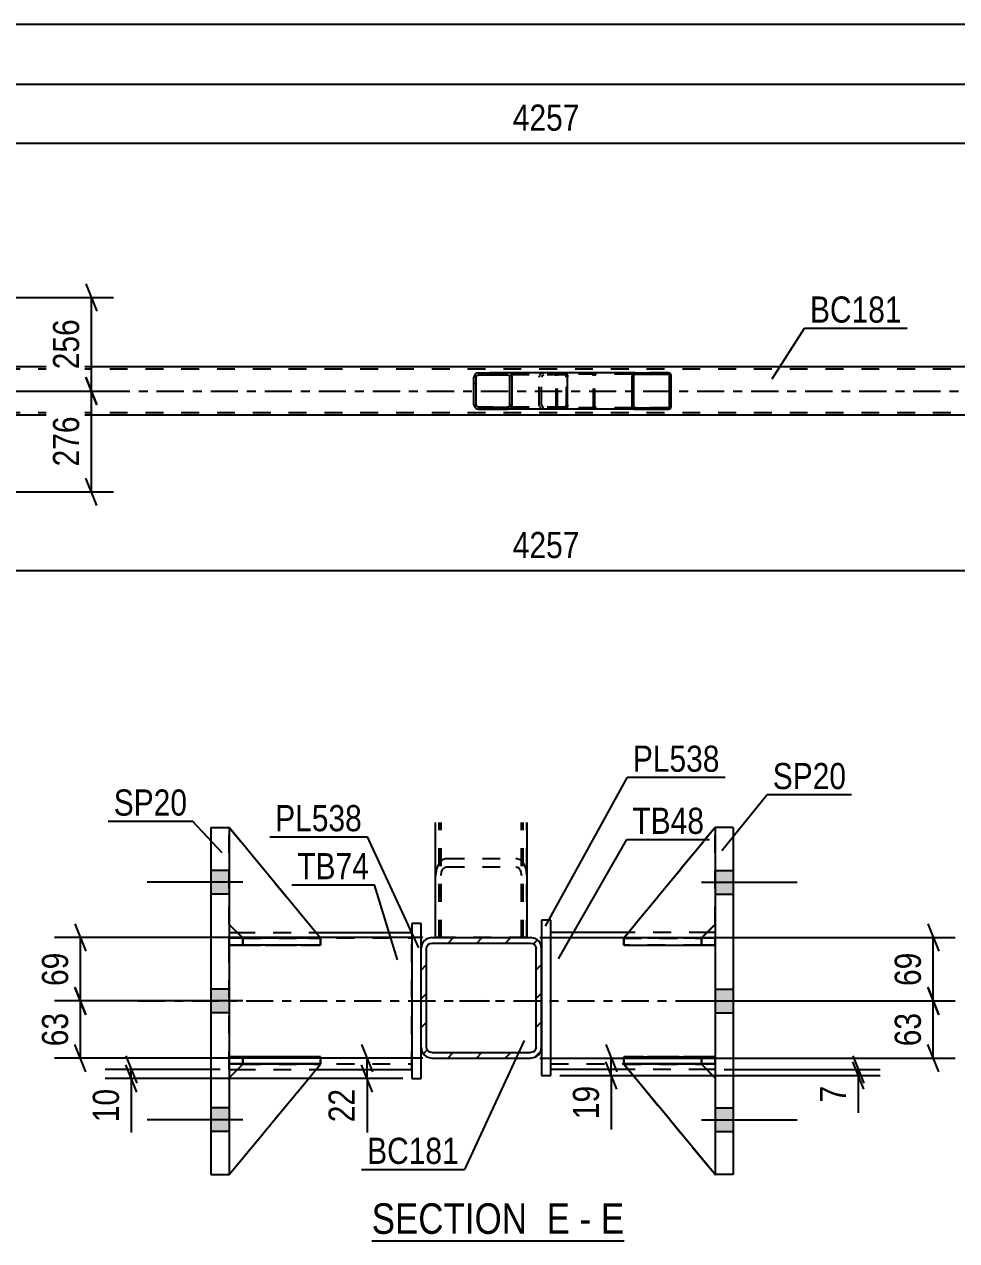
# Model space of a CAD drawing. Header units: millimetres. Extents: x 0 to 841, y 0 to 594.
# Drawn here: x 178.3 to 280.4, y 142.3 to 275.5 of the extents above; entities that cross this region are included whole.
import ezdxf

# ---------------------------------------------------------------- set-up
doc = ezdxf.new("R2010")
doc.units = ezdxf.units.MM
doc.linetypes.add('DXK_LINE_DOT2', pattern=[3.9198, 1.9599, -1.9599])
doc.linetypes.add('DXK_LINE_DOT3', pattern=[5.9187, 2.979, -0.9799, 0.9799, -0.9799])
doc.styles.add('Arial Narrow', font='ARIALN.TTF', dxfattribs={"height": 0.2})

# ---------------------------------------------------------------- blocks, each defined once
blk = doc.blocks.new('Unknown-814553284-15 - 1248')
at = {"color": 6, "linetype": 'Continuous'}
blk.add_line((216.38, 142.32), (244.03, 142.32), dxfattribs=at)
at = {"color": 0, "linetype": 'Continuous'}
for points in [[(234.49, 143.07), (234.49, 146.57), (216.38, 146.57), (216.38, 143.07)], [(238.09, 143.07), (238.09, 146.57), (235.54, 146.57), (235.54, 143.07)], [(240.42, 143.07), (240.42, 146.57), (239.14, 146.57), (239.14, 143.07)], [(244.03, 143.07), (244.03, 146.57), (241.47, 146.57), (241.47, 143.07)]]:
    blk.add_wipeout(points, dxfattribs=at)
at = {"color": 7, "linetype": 'Continuous', "style": 'Arial Narrow'}
for s, p in [('SECTION ', (216.38, 143.07)), ('E', (235.54, 143.07)), ('E', (241.47, 143.07)), ('-', (239.14, 143.07))]:
    blk.add_text(s, height=3.34, dxfattribs=at).set_placement(p)
blk = doc.blocks.new('Part-814553284-5867 - 5738')
at = {"color": 2, "linetype": 'Continuous'}
for p, q in [((718.82, 238.01), (56.7, 238.01)), ((319.82, 232.73), (155.56, 232.73))]:
    blk.add_line(p, q, dxfattribs=at)
at = {"color": 7, "linetype": 'DXK_LINE_DOT2'}
for p, q in [((718.82, 237.77), (56.7, 237.77)), ((718.82, 232.97), (56.7, 232.97))]:
    blk.add_line(p, q, dxfattribs=at)
at = {"color": 7, "linetype": 'DXK_LINE_DOT3'}
blk.add_line((56.7, 235.37), (718.82, 235.37), dxfattribs=at)
blk = doc.blocks.new('Part-814553284-5930 - 5738')
at = {"linetype": 'Continuous'}
h = blk.add_hatch(dxfattribs=at)
h.set_pattern_fill('', scale=0.7, style=0, pattern_type=0)
h.set_pattern_definition([(45, (231.7287, 237.0775), (-1.57154, 1.57154), [])])
h.paths.add_polyline_path([(231.77, 236.89), (231.73, 237.08), (231.62, 237.23), (231.46, 237.34), (231.26, 237.37), (228.08, 237.37), (227.89, 237.34), (227.72, 237.23), (227.62, 237.08), (227.58, 236.89), (227.58, 233.85), (227.62, 233.67), (227.72, 233.51), (227.89, 233.41), (228.08, 233.37), (231.26, 233.37), (231.46, 233.41), (231.62, 233.51), (231.73, 233.67), (231.77, 233.85)])
h.paths.add_polyline_path([(231.5, 233.76), (231.44, 233.68), (231.36, 233.63), (231.26, 233.61), (228.08, 233.61), (227.98, 233.63), (227.9, 233.68), (227.85, 233.76), (227.83, 233.85), (227.83, 236.89), (227.85, 236.99), (227.9, 237.06), (227.98, 237.12), (228.08, 237.13), (231.26, 237.13), (231.36, 237.12), (231.44, 237.06), (231.5, 236.99), (231.52, 236.89), (231.52, 233.85)])
at = {"color": 2, "linetype": 'Continuous'}
for p, q in [((228.08, 237.37), (227.89, 237.34)), ((227.9, 237.06), (227.98, 237.12)), ((227.98, 237.12), (228.08, 237.13)), ((228.08, 237.37), (231.26, 237.37)), ((228.08, 237.13), (231.26, 237.13)), ((237.56, 237.37), (231.26, 237.37)), ((231.46, 237.34), (231.26, 237.37)), ((231.26, 237.13), (231.36, 237.12)), ((231.36, 237.12), (231.44, 237.06)), ((237.56, 237.37), (237.67, 237.34)), ((237.67, 237.34), (237.76, 237.23)), ((237.76, 237.23), (237.81, 237.08)), ((227.62, 237.08), (227.58, 236.89)), ((227.58, 233.85), (227.58, 236.89)), ((227.83, 236.89), (227.85, 236.99)), ((227.83, 233.85), (227.83, 236.89)), ((227.85, 236.99), (227.9, 237.06)), ((231.44, 237.06), (231.5, 236.99)), ((231.5, 236.99), (231.52, 236.89)), ((231.52, 233.85), (231.52, 236.89)), ((231.77, 236.89), (231.73, 237.08)), ((231.77, 233.85), (231.77, 236.89)), ((237.81, 237.08), (237.84, 236.89)), ((237.84, 233.85), (237.84, 236.89)), ((227.58, 233.85), (227.62, 233.67)), ((227.85, 233.76), (227.83, 233.85)), ((227.9, 233.68), (227.85, 233.76)), ((227.89, 233.41), (228.08, 233.37)), ((227.98, 233.63), (227.9, 233.68)), ((228.08, 233.61), (227.98, 233.63)), ((228.08, 233.61), (231.26, 233.61)), ((228.08, 233.37), (231.26, 233.37)), ((231.36, 233.63), (231.26, 233.61)), ((231.26, 233.37), (231.46, 233.41)), ((237.56, 233.37), (231.26, 233.37)), ((231.44, 233.68), (231.36, 233.63)), ((231.5, 233.76), (231.44, 233.68)), ((231.52, 233.85), (231.5, 233.76)), ((231.73, 233.67), (231.77, 233.85)), ((237.67, 233.41), (237.56, 233.37)), ((237.76, 233.51), (237.67, 233.41)), ((237.81, 233.67), (237.76, 233.51)), ((237.84, 233.85), (237.81, 233.67))]:
    blk.add_line(p, q, dxfattribs=at)
at = {"color": 7, "linetype": 'DXK_LINE_DOT2'}
for p, q in [((231.26, 237.37), (228.08, 237.37)), ((237.56, 237.13), (228.08, 237.13)), ((235.04, 237.34), (235.23, 237.37)), ((235.07, 237.08), (235.13, 237.12)), ((235.13, 237.12), (235.23, 237.13)), ((236.57, 237.13), (236.57, 237.37)), ((237.62, 237.12), (237.56, 237.13)), ((237.66, 237.06), (237.62, 237.12)), ((234.73, 236.89), (234.77, 237.08)), ((234.73, 233.85), (234.73, 236.89)), ((235, 236.99), (234.98, 236.89)), ((234.98, 233.85), (234.98, 236.89)), ((235.05, 237.06), (235, 236.99)), ((235.05, 237.06), (235.07, 237.08)), ((237.69, 236.99), (237.66, 237.06)), ((237.7, 236.89), (237.69, 236.99)), ((237.7, 233.85), (237.7, 236.89)), ((237.56, 233.61), (228.08, 233.61)), ((231.26, 233.37), (228.08, 233.37)), ((234.77, 233.67), (234.73, 233.85)), ((234.98, 233.85), (235, 233.76)), ((235, 233.76), (235.05, 233.68)), ((235.23, 233.37), (235.04, 233.41)), ((235.05, 233.68), (235.07, 233.67)), ((235.07, 233.67), (235.13, 233.63)), ((235.13, 233.63), (235.23, 233.61)), ((236.57, 233.37), (236.57, 233.61)), ((237.56, 233.61), (237.62, 233.63)), ((237.62, 233.63), (237.66, 233.68)), ((237.66, 233.68), (237.69, 233.76)), ((237.69, 233.76), (237.7, 233.85))]:
    blk.add_line(p, q, dxfattribs=at)
at = {"color": 2, "linetype": 'Continuous'}
for centre, start, end in [((228.07, 236.88), 111.1941, 156.1506), ((231.28, 236.88), 23.8494, 68.8059), ((228.07, 233.87), 203.8494, 248.8059), ((231.28, 233.87), 291.1941, 336.1506)]:
    blk.add_arc(centre, 0.492, start, end, dxfattribs=at)
at = {"color": 7, "linetype": 'DXK_LINE_DOT2'}
for centre, start, end in [((235.22, 236.88), 111.1941, 156.1506), ((235.22, 233.87), 203.8494, 248.8059)]:
    blk.add_arc(centre, 0.492, start, end, dxfattribs=at)
blk = doc.blocks.new('Part-814553284-5929 - 5738')
at = {"linetype": 'Continuous'}
h = blk.add_hatch(dxfattribs=at)
h.set_pattern_fill('', scale=0.7, style=0, pattern_type=0)
h.set_pattern_definition([(45, (249.1527, 237.1762), (-1.57154, 1.57154), [])])
h.paths.add_polyline_path([(249.18, 237.05), (249.15, 237.18), (249.08, 237.28), (248.97, 237.35), (248.84, 237.37), (245.26, 237.37), (245.13, 237.35), (245.02, 237.28), (244.95, 237.18), (244.92, 237.05), (244.92, 233.69), (244.95, 233.57), (245.02, 233.47), (245.13, 233.4), (245.26, 233.37), (248.84, 233.37), (248.97, 233.4), (249.08, 233.47), (249.15, 233.57), (249.18, 233.69)])
h.paths.add_polyline_path([(249, 233.63), (248.96, 233.58), (248.9, 233.55), (248.84, 233.53), (245.26, 233.53), (245.2, 233.55), (245.14, 233.58), (245.11, 233.63), (245.09, 233.69), (245.09, 237.05), (245.11, 237.11), (245.14, 237.17), (245.2, 237.2), (245.26, 237.21), (248.84, 237.21), (248.9, 237.2), (248.96, 237.17), (249, 237.11), (249.01, 237.05), (249.01, 233.69)])
at = {"color": 7, "linetype": 'DXK_LINE_DOT2'}
for p, q in [((236.58, 237.08), (236.6, 237.18)), ((236.76, 237.11), (236.74, 237.05)), ((236.79, 237.17), (236.76, 237.11)), ((236.78, 237.35), (236.91, 237.37)), ((236.85, 237.2), (236.79, 237.17)), ((236.91, 237.21), (236.85, 237.2)), ((237.56, 237.37), (236.91, 237.37)), ((248.84, 237.21), (236.91, 237.21)), ((240.49, 237.37), (240.62, 237.35)), ((240.55, 237.2), (240.49, 237.21)), ((240.61, 237.17), (240.55, 237.2)), ((240.65, 237.11), (240.61, 237.17)), ((240.66, 237.05), (240.65, 237.11)), ((240.8, 237.18), (240.83, 237.05)), ((248.84, 237.37), (245.26, 237.37)), ((236.57, 237.05), (236.58, 237.08)), ((236.57, 233.69), (236.57, 237.05)), ((236.74, 233.69), (236.74, 237.05)), ((240.66, 233.69), (240.66, 237.05)), ((240.83, 233.69), (240.83, 237.05)), ((236.6, 233.57), (236.57, 233.69)), ((236.74, 233.69), (236.76, 233.63)), ((236.76, 233.63), (236.79, 233.58)), ((236.91, 233.37), (236.78, 233.4)), ((236.79, 233.58), (236.85, 233.55)), ((236.85, 233.55), (236.91, 233.53)), ((248.84, 233.53), (236.91, 233.53)), ((237.56, 233.37), (236.91, 233.37)), ((240.49, 233.53), (240.55, 233.55)), ((240.62, 233.4), (240.49, 233.37)), ((240.55, 233.55), (240.61, 233.58)), ((240.61, 233.58), (240.65, 233.63)), ((240.65, 233.63), (240.66, 233.69)), ((240.83, 233.69), (240.8, 233.57)), ((248.84, 233.37), (245.26, 233.37))]:
    blk.add_line(p, q, dxfattribs=at)
at = {"color": 2, "linetype": 'Continuous'}
for p, q in [((245.26, 237.37), (237.56, 237.37)), ((244.95, 237.18), (244.92, 237.05)), ((245.09, 237.05), (245.11, 237.11)), ((245.11, 237.11), (245.14, 237.17)), ((245.26, 237.37), (245.13, 237.35)), ((245.14, 237.17), (245.2, 237.2)), ((245.2, 237.2), (245.26, 237.21)), ((245.26, 237.37), (248.84, 237.37)), ((245.26, 237.21), (248.84, 237.21)), ((248.97, 237.35), (248.84, 237.37)), ((248.84, 237.21), (248.9, 237.2)), ((248.9, 237.2), (248.96, 237.17)), ((248.96, 237.17), (249, 237.11)), ((249, 237.11), (249.01, 237.05)), ((249.18, 237.05), (249.15, 237.18)), ((244.92, 233.69), (244.92, 237.05)), ((245.09, 233.69), (245.09, 237.05)), ((249.01, 233.69), (249.01, 237.05)), ((249.18, 233.69), (249.18, 237.05)), ((245.26, 233.37), (237.56, 233.37)), ((244.92, 233.69), (244.95, 233.57)), ((245.11, 233.63), (245.09, 233.69)), ((245.14, 233.58), (245.11, 233.63)), ((245.13, 233.4), (245.26, 233.37)), ((245.2, 233.55), (245.14, 233.58)), ((245.26, 233.53), (245.2, 233.55)), ((245.26, 233.53), (248.84, 233.53)), ((245.26, 233.37), (248.84, 233.37)), ((248.9, 233.55), (248.84, 233.53)), ((248.84, 233.37), (248.97, 233.4)), ((248.96, 233.58), (248.9, 233.55)), ((249, 233.63), (248.96, 233.58)), ((249.01, 233.69), (249, 233.63)), ((249.15, 233.57), (249.18, 233.69))]:
    blk.add_line(p, q, dxfattribs=at)
at = {"color": 7, "linetype": 'DXK_LINE_DOT2'}
for centre, start, end in [((240.5, 237.04), 24.3199, 69.2417), ((236.9, 233.71), 204.3199, 249.2417), ((240.5, 233.71), 290.7583, 335.6801)]:
    blk.add_arc(centre, 0.331, start, end, dxfattribs=at)
at = {"color": 2, "linetype": 'Continuous'}
for centre, start, end in [((245.25, 237.04), 110.7583, 155.68), ((248.85, 237.04), 24.32, 69.2417), ((245.25, 233.71), 204.32, 249.2417), ((248.85, 233.71), 290.7583, 335.68)]:
    blk.add_arc(centre, 0.331, start, end, dxfattribs=at)
blk = doc.blocks.new('Part-814553284-1316 - 1248')
at = {"color": 7, "linetype": 'DXK_LINE_DOT2'}
for p, q in [((202.28, 161.66), (200.78, 160.16)), ((200.78, 149.57), (210.78, 161.66)), ((200.78, 160.16), (202.28, 161.66)), ((200.78, 149.57), (210.78, 161.66)), ((210.78, 161.66), (202.28, 161.66)), ((202.28, 161.66), (202.28, 161.66)), ((202.28, 161.66), (210.78, 161.66)), ((210.78, 161.66), (210.78, 161.66)), ((200.78, 160.16), (200.78, 149.57))]:
    blk.add_line(p, q, dxfattribs=at)
blk = doc.blocks.new('Part-814553284-1436 - 1248')
at = {"color": 2, "linetype": 'Continuous'}
for p, q in [((235.98, 177.41), (234.98, 177.41)), ((234.98, 177.41), (234.98, 160.41)), ((235.98, 160.41), (235.98, 177.41)), ((234.98, 160.41), (235.98, 160.41))]:
    blk.add_line(p, q, dxfattribs=at)
blk = doc.blocks.new('Part-814553284-1318 - 1248')
at = {"color": 7, "linetype": 'DXK_LINE_DOT2'}
for p, q in [((200.78, 176.96), (200.78, 187.57)), ((200.78, 187.57), (210.78, 175.46)), ((200.78, 187.57), (210.78, 175.46)), ((202.28, 175.46), (200.78, 176.96)), ((202.28, 175.46), (200.78, 176.96)), ((210.78, 175.46), (202.28, 175.46)), ((202.28, 175.46), (202.28, 175.46)), ((202.28, 175.46), (210.78, 175.46)), ((210.78, 175.46), (210.78, 175.46))]:
    blk.add_line(p, q, dxfattribs=at)
blk = doc.blocks.new('Bolt-814553284-1253 - 1248')
at = {"linetype": 'Continuous'}
for points in [[(255.98, 180.27), (255.98, 182.87), (253.98, 182.87), (253.98, 180.27)], [(255.98, 180.27), (255.98, 182.87), (253.98, 182.87), (253.98, 180.27)], [(255.98, 180.27), (255.98, 182.87), (253.98, 182.87), (253.98, 180.27)], [(255.98, 167.27), (255.98, 169.87), (253.98, 169.87), (253.98, 167.27)], [(255.98, 167.27), (255.98, 169.87), (253.98, 169.87), (253.98, 167.27)], [(255.98, 154.27), (255.98, 156.87), (253.98, 156.87), (253.98, 154.27)], [(255.98, 154.27), (255.98, 156.87), (253.98, 156.87), (253.98, 154.27)], [(255.98, 154.27), (255.98, 156.87), (253.98, 156.87), (253.98, 154.27)]]:
    blk.add_hatch(color=1, dxfattribs=at).paths.add_polyline_path(points)
at = {"color": 1, "linetype": 'Continuous'}
for p, q in [((253.98, 182.87), (255.98, 182.87)), ((253.98, 182.87), (255.98, 182.87)), ((253.98, 182.87), (255.98, 182.87)), ((252.48, 181.57), (262.98, 181.57)), ((252.48, 181.57), (262.98, 181.57)), ((252.48, 181.57), (262.98, 181.57)), ((253.98, 180.27), (255.98, 180.27)), ((253.98, 180.27), (255.98, 180.27)), ((253.98, 180.27), (255.98, 180.27)), ((253.98, 169.87), (255.98, 169.87)), ((253.98, 169.87), (255.98, 169.87)), ((252.48, 168.57), (262.98, 168.57)), ((252.48, 168.57), (262.98, 168.57)), ((253.98, 167.27), (255.98, 167.27)), ((253.98, 167.27), (255.98, 167.27)), ((253.98, 156.87), (255.98, 156.87)), ((253.98, 156.87), (255.98, 156.87)), ((253.98, 156.87), (255.98, 156.87)), ((252.48, 155.57), (262.98, 155.57)), ((252.48, 155.57), (262.98, 155.57)), ((252.48, 155.57), (262.98, 155.57)), ((253.98, 154.27), (255.98, 154.27)), ((253.98, 154.27), (255.98, 154.27)), ((253.98, 154.27), (255.98, 154.27))]:
    blk.add_line(p, q, dxfattribs=at)
blk = doc.blocks.new('Part-814553284-1317 - 1248')
at = {"color": 2, "linetype": 'Continuous'}
for p, q in [((202.28, 161.66), (200.78, 160.16)), ((200.78, 149.57), (210.78, 161.66)), ((210.78, 161.66), (202.28, 161.66)), ((202.28, 161.66), (202.28, 161.66)), ((210.78, 161.66), (210.78, 161.66))]:
    blk.add_line(p, q, dxfattribs=at)
at = {"color": 7, "linetype": 'DXK_LINE_DOT2'}
for p, q in [((200.78, 160.16), (202.28, 161.66)), ((200.78, 149.57), (210.78, 161.66)), ((202.28, 161.66), (210.78, 161.66)), ((200.78, 160.16), (200.78, 149.57))]:
    blk.add_line(p, q, dxfattribs=at)
blk = doc.blocks.new('Bolt-814553284-1254 - 1248')
at = {"linetype": 'Continuous'}
for points in [[(200.78, 180.27), (200.78, 182.87), (198.78, 182.87), (198.78, 180.27)], [(200.78, 180.27), (200.78, 182.87), (198.78, 182.87), (198.78, 180.27)], [(200.78, 180.27), (200.78, 182.87), (198.78, 182.87), (198.78, 180.27)], [(200.78, 167.27), (200.78, 169.87), (198.78, 169.87), (198.78, 167.27)], [(200.78, 167.27), (200.78, 169.87), (198.78, 169.87), (198.78, 167.27)], [(200.78, 154.27), (200.78, 156.87), (198.78, 156.87), (198.78, 154.27)], [(200.78, 154.27), (200.78, 156.87), (198.78, 156.87), (198.78, 154.27)], [(200.78, 154.27), (200.78, 156.87), (198.78, 156.87), (198.78, 154.27)]]:
    blk.add_hatch(color=1, dxfattribs=at).paths.add_polyline_path(points)
at = {"color": 1, "linetype": 'Continuous'}
for p, q in [((200.78, 182.87), (198.78, 182.87)), ((200.78, 182.87), (198.78, 182.87)), ((200.78, 182.87), (198.78, 182.87)), ((202.28, 181.57), (191.78, 181.57)), ((202.28, 181.57), (191.78, 181.57)), ((202.28, 181.57), (191.78, 181.57)), ((200.78, 180.27), (198.78, 180.27)), ((200.78, 180.27), (198.78, 180.27)), ((200.78, 180.27), (198.78, 180.27)), ((200.78, 169.87), (198.78, 169.87)), ((200.78, 169.87), (198.78, 169.87)), ((202.28, 168.57), (191.78, 168.57)), ((202.28, 168.57), (191.78, 168.57)), ((200.78, 167.27), (198.78, 167.27)), ((200.78, 167.27), (198.78, 167.27)), ((200.78, 156.87), (198.78, 156.87)), ((200.78, 156.87), (198.78, 156.87)), ((200.78, 156.87), (198.78, 156.87)), ((202.28, 155.57), (191.78, 155.57)), ((202.28, 155.57), (191.78, 155.57)), ((202.28, 155.57), (191.78, 155.57)), ((200.78, 154.27), (198.78, 154.27)), ((200.78, 154.27), (198.78, 154.27)), ((200.78, 154.27), (198.78, 154.27))]:
    blk.add_line(p, q, dxfattribs=at)
blk = doc.blocks.new('Part-814553284-1416 - 1248')
at = {"color": 2, "linetype": 'Continuous'}
for p, q in [((200.78, 176.07), (201.67, 176.07)), ((210.28, 176.07), (220.78, 176.07)), ((200.78, 161.07), (201.69, 161.07)), ((210.29, 161.07), (220.78, 161.07))]:
    blk.add_line(p, q, dxfattribs=at)
at = {"color": 7, "linetype": 'DXK_LINE_DOT2'}
for p, q in [((200.78, 161.07), (200.78, 176.07)), ((201.67, 176.07), (210.28, 176.07)), ((220.78, 161.07), (220.78, 176.07)), ((200.78, 175.47), (220.78, 175.47)), ((200.78, 161.67), (220.78, 161.67)), ((201.69, 161.07), (210.29, 161.07))]:
    blk.add_line(p, q, dxfattribs=at)
at = {"color": 7, "linetype": 'DXK_LINE_DOT3'}
blk.add_line((190.78, 168.57), (230.78, 168.57), dxfattribs=at)
blk = doc.blocks.new('Part-814553284-1315 - 1248')
at = {"color": 2, "linetype": 'Continuous'}
for p, q in [((243.98, 162.47), (253.98, 162.47)), ((243.98, 162.47), (243.98, 161.67)), ((253.98, 161.67), (243.98, 161.67)), ((253.98, 162.47), (253.98, 162.47)), ((253.98, 161.67), (253.98, 162.47))]:
    blk.add_line(p, q, dxfattribs=at)
at = {"color": 7, "linetype": 'DXK_LINE_DOT2'}
for p, q in [((252.48, 162.47), (243.98, 162.47)), ((243.98, 161.67), (252.48, 161.67)), ((253.98, 162.47), (252.48, 162.47)), ((252.48, 162.47), (252.48, 161.67)), ((252.48, 161.67), (253.98, 161.67)), ((253.98, 162.47), (253.98, 162.47))]:
    blk.add_line(p, q, dxfattribs=at)
blk = doc.blocks.new('Part-814553284-1319 - 1248')
at = {"color": 2, "linetype": 'Continuous'}
for p, q in [((200.78, 187.57), (200.78, 187.57)), ((200.78, 187.57), (200.78, 187.57)), ((210.78, 175.46), (200.78, 187.57)), ((202.27, 175.47), (200.78, 176.96)), ((209.53, 175.46), (210.78, 175.46)), ((210.78, 175.46), (210.78, 175.46))]:
    blk.add_line(p, q, dxfattribs=at)
at = {"color": 7, "linetype": 'DXK_LINE_DOT2'}
for p, q in [((200.78, 176.96), (200.78, 187.57)), ((200.78, 187.57), (210.78, 175.46)), ((202.28, 175.46), (200.78, 176.96)), ((202.28, 175.46), (202.27, 175.47)), ((210.78, 175.46), (202.28, 175.46)), ((202.28, 175.46), (202.28, 175.46)), ((202.28, 175.46), (209.53, 175.46))]:
    blk.add_line(p, q, dxfattribs=at)
blk = doc.blocks.new('Part-814553284-1320 - 1248')
at = {"color": 7, "linetype": 'DXK_LINE_DOT2'}
for p, q in [((200.78, 175.47), (202.28, 175.47)), ((210.78, 175.47), (200.78, 175.47)), ((200.78, 175.47), (200.78, 175.47)), ((200.78, 175.47), (200.78, 174.67)), ((200.78, 175.47), (200.78, 174.67)), ((202.28, 174.67), (200.78, 174.67)), ((200.78, 174.67), (210.78, 174.67)), ((200.78, 174.67), (200.78, 174.67)), ((202.28, 175.47), (210.78, 175.47)), ((202.28, 175.47), (202.28, 174.67)), ((210.78, 174.67), (202.28, 174.67)), ((210.78, 175.47), (210.78, 174.67))]:
    blk.add_line(p, q, dxfattribs=at)
blk = doc.blocks.new('Part-814553284-1321 - 1248')
at = {"color": 7, "linetype": 'DXK_LINE_DOT2'}
for p, q in [((200.78, 162.47), (202.28, 162.47)), ((210.78, 162.47), (200.78, 162.47)), ((200.78, 162.47), (200.78, 162.47)), ((200.78, 162.47), (200.78, 161.67)), ((200.78, 162.47), (200.78, 161.67)), ((202.28, 161.67), (200.78, 161.67)), ((200.78, 161.67), (210.78, 161.67)), ((200.78, 161.67), (200.78, 161.67)), ((202.28, 162.47), (210.78, 162.47)), ((202.28, 162.47), (202.28, 161.67)), ((210.78, 161.67), (202.28, 161.67)), ((210.78, 162.47), (210.78, 161.67))]:
    blk.add_line(p, q, dxfattribs=at)
blk = doc.blocks.new('Part-814553284-1322 - 1248')
at = {"color": 2, "linetype": 'Continuous'}
for p, q in [((200.78, 174.67), (200.78, 175.47)), ((200.78, 175.47), (209.53, 175.47)), ((210.78, 174.67), (200.78, 174.67)), ((200.78, 174.67), (200.78, 174.67)), ((210.78, 175.47), (210.77, 175.47)), ((210.78, 174.67), (210.78, 175.47))]:
    blk.add_line(p, q, dxfattribs=at)
at = {"color": 7, "linetype": 'DXK_LINE_DOT2'}
for p, q in [((202.28, 175.47), (200.78, 175.47)), ((200.78, 174.67), (202.28, 174.67)), ((202.28, 174.67), (202.28, 175.47)), ((202.28, 175.47), (210.77, 175.47)), ((202.28, 174.67), (210.78, 174.67))]:
    blk.add_line(p, q, dxfattribs=at)
blk = doc.blocks.new('Part-814553284-1451 - 1248')
at = {"color": 2, "linetype": 'Continuous'}
for p, q in [((244.48, 176.07), (235.98, 176.07)), ((253.98, 176.07), (253.09, 176.07)), ((244.47, 161.07), (235.98, 161.07)), ((253.98, 161.07), (253.07, 161.07))]:
    blk.add_line(p, q, dxfattribs=at)
at = {"color": 7, "linetype": 'DXK_LINE_DOT2'}
for p, q in [((235.98, 161.07), (235.98, 176.07)), ((253.09, 176.07), (244.48, 176.07)), ((253.98, 176.07), (253.98, 161.07)), ((253.98, 175.47), (235.98, 175.47)), ((235.98, 161.67), (253.98, 161.67)), ((253.07, 161.07), (244.47, 161.07))]:
    blk.add_line(p, q, dxfattribs=at)
at = {"color": 7, "linetype": 'DXK_LINE_DOT3'}
blk.add_line((225.98, 168.57), (263.98, 168.57), dxfattribs=at)
blk = doc.blocks.new('Part-814553284-1323 - 1248')
at = {"color": 2, "linetype": 'Continuous'}
for p, q in [((200.78, 161.67), (200.78, 162.47)), ((210.78, 162.47), (200.78, 162.47)), ((210.78, 161.67), (200.78, 161.67)), ((200.78, 161.67), (200.78, 161.67)), ((210.78, 161.67), (210.78, 162.47))]:
    blk.add_line(p, q, dxfattribs=at)
at = {"color": 7, "linetype": 'DXK_LINE_DOT2'}
for p, q in [((202.28, 162.47), (200.78, 162.47)), ((200.78, 161.67), (202.28, 161.67)), ((202.28, 161.67), (202.28, 162.47)), ((210.78, 162.47), (202.28, 162.47)), ((202.28, 161.67), (210.78, 161.67))]:
    blk.add_line(p, q, dxfattribs=at)
blk = doc.blocks.new('Part-814553284-1398 - 1248')
at = {"color": 2, "linetype": 'Continuous'}
for p, q in [((253.98, 187.57), (243.98, 175.46)), ((253.98, 187.57), (253.98, 187.57)), ((253.98, 187.57), (253.98, 187.57)), ((252.49, 175.47), (253.98, 176.96)), ((245.23, 175.46), (243.98, 175.46)), ((243.98, 175.46), (243.98, 175.46))]:
    blk.add_line(p, q, dxfattribs=at)
at = {"color": 7, "linetype": 'DXK_LINE_DOT2'}
for p, q in [((253.98, 187.57), (243.98, 175.46)), ((253.98, 176.96), (253.98, 187.57)), ((252.48, 175.46), (253.98, 176.96)), ((252.48, 175.46), (243.98, 175.46)), ((252.48, 175.46), (245.23, 175.46)), ((252.48, 175.46), (252.49, 175.47)), ((252.48, 175.46), (252.48, 175.46))]:
    blk.add_line(p, q, dxfattribs=at)
blk = doc.blocks.new('Part-814553284-1339 - 1248')
at = {"color": 2, "linetype": 'Continuous'}
for p, q in [((255.98, 187.57), (253.98, 187.57)), ((253.98, 187.57), (253.98, 149.57)), ((255.98, 187.57), (255.98, 149.57)), ((255.98, 149.57), (253.98, 149.57))]:
    blk.add_line(p, q, dxfattribs=at)
blk = doc.blocks.new('Part-814553284-1344 - 1248')
at = {"color": 2, "linetype": 'Continuous'}
for p, q in [((198.78, 187.57), (200.78, 187.57)), ((198.78, 187.57), (198.78, 149.57)), ((200.78, 187.57), (200.78, 149.57)), ((198.78, 149.57), (200.78, 149.57))]:
    blk.add_line(p, q, dxfattribs=at)
blk = doc.blocks.new('Part-814553284-1395 - 1248')
at = {"color": 2, "linetype": 'Continuous'}
for p, q in [((243.99, 175.47), (243.98, 175.47)), ((243.98, 175.47), (243.98, 174.67)), ((243.98, 174.67), (253.98, 174.67)), ((253.98, 175.47), (245.23, 175.47)), ((253.98, 175.47), (253.98, 175.47)), ((253.98, 175.47), (253.98, 174.67))]:
    blk.add_line(p, q, dxfattribs=at)
at = {"color": 7, "linetype": 'DXK_LINE_DOT2'}
for p, q in [((243.98, 174.67), (252.48, 174.67)), ((245.23, 175.47), (243.99, 175.47)), ((252.48, 175.47), (243.99, 175.47)), ((252.48, 175.47), (253.98, 175.47)), ((252.48, 175.47), (252.48, 174.67)), ((252.48, 174.67), (253.98, 174.67)), ((253.98, 175.47), (253.98, 175.47))]:
    blk.add_line(p, q, dxfattribs=at)
blk = doc.blocks.new('Part-814553284-1396 - 1248')
at = {"color": 7, "linetype": 'DXK_LINE_DOT2'}
for p, q in [((243.98, 161.67), (243.98, 162.47)), ((243.98, 162.47), (252.48, 162.47)), ((253.98, 162.47), (243.98, 162.47)), ((252.48, 161.67), (243.98, 161.67)), ((243.98, 161.67), (253.98, 161.67)), ((252.48, 161.67), (252.48, 162.47)), ((252.48, 162.47), (253.98, 162.47)), ((253.98, 161.67), (252.48, 161.67)), ((253.98, 161.67), (253.98, 162.47)), ((253.98, 161.67), (253.98, 162.47)), ((253.98, 162.47), (253.98, 162.47)), ((253.98, 161.67), (253.98, 161.67))]:
    blk.add_line(p, q, dxfattribs=at)
blk = doc.blocks.new('Part-814553284-1397 - 1248')
at = {"color": 7, "linetype": 'DXK_LINE_DOT2'}
for p, q in [((243.98, 174.67), (243.98, 175.47)), ((243.98, 175.47), (252.48, 175.47)), ((253.98, 175.47), (243.98, 175.47)), ((252.48, 174.67), (243.98, 174.67)), ((243.98, 174.67), (253.98, 174.67)), ((252.48, 174.67), (252.48, 175.47)), ((252.48, 175.47), (253.98, 175.47)), ((253.98, 174.67), (252.48, 174.67)), ((253.98, 174.67), (253.98, 175.47)), ((253.98, 174.67), (253.98, 175.47)), ((253.98, 175.47), (253.98, 175.47)), ((253.98, 174.67), (253.98, 174.67))]:
    blk.add_line(p, q, dxfattribs=at)
blk = doc.blocks.new('Part-814553284-1399 - 1248')
at = {"color": 7, "linetype": 'DXK_LINE_DOT2'}
for p, q in [((253.98, 187.57), (243.98, 175.46)), ((243.98, 175.46), (253.98, 187.57)), ((253.98, 176.96), (253.98, 187.57)), ((252.48, 175.46), (253.98, 176.96)), ((252.48, 175.46), (253.98, 176.96)), ((243.98, 175.46), (252.48, 175.46)), ((243.98, 175.46), (243.98, 175.46)), ((252.48, 175.46), (243.98, 175.46)), ((252.48, 175.46), (252.48, 175.46))]:
    blk.add_line(p, q, dxfattribs=at)
blk = doc.blocks.new('Part-814553284-1400 - 1248')
at = {"color": 2, "linetype": 'Continuous'}
for p, q in [((243.98, 161.66), (243.98, 161.66)), ((252.48, 161.66), (243.98, 161.66)), ((253.98, 149.57), (243.98, 161.66)), ((252.48, 161.66), (252.48, 161.66)), ((252.48, 161.66), (253.98, 160.16))]:
    blk.add_line(p, q, dxfattribs=at)
at = {"color": 7, "linetype": 'DXK_LINE_DOT2'}
for p, q in [((243.98, 161.66), (252.48, 161.66)), ((253.98, 149.57), (243.98, 161.66)), ((252.48, 161.66), (253.98, 160.16)), ((253.98, 160.16), (253.98, 149.57))]:
    blk.add_line(p, q, dxfattribs=at)
blk = doc.blocks.new('Part-814553284-1401 - 1248')
at = {"color": 7, "linetype": 'DXK_LINE_DOT2'}
for p, q in [((243.98, 161.66), (252.48, 161.66)), ((253.98, 149.57), (243.98, 161.66)), ((243.98, 161.66), (243.98, 161.66)), ((252.48, 161.66), (243.98, 161.66)), ((243.98, 161.66), (253.98, 149.57)), ((252.48, 161.66), (253.98, 160.16)), ((252.48, 161.66), (252.48, 161.66)), ((253.98, 160.16), (252.48, 161.66)), ((253.98, 160.16), (253.98, 149.57))]:
    blk.add_line(p, q, dxfattribs=at)
blk = doc.blocks.new('Part-814553284-1431 - 1248')
at = {"color": 2, "linetype": 'Continuous'}
for p, q in [((221.78, 177.07), (220.78, 177.07)), ((220.78, 177.07), (220.78, 160.07)), ((221.78, 174.31), (221.78, 177.07)), ((221.78, 160.07), (221.78, 163.51)), ((220.78, 160.07), (221.78, 160.07))]:
    blk.add_line(p, q, dxfattribs=at)
at = {"color": 7, "linetype": 'DXK_LINE_DOT2'}
blk.add_line((221.78, 163.51), (221.78, 174.31), dxfattribs=at)
blk = doc.blocks.new('Part-814553284-1470 - 1248')
at = {"linetype": 'Continuous'}
h = blk.add_hatch(dxfattribs=at)
h.set_pattern_fill('', scale=0.7, style=0, pattern_type=0)
h.set_pattern_definition([(45, (234.2376, 162.403), (-1.57154, 1.57154), [])])
h.paths.add_polyline_path([(233.78, 162.31), (234.24, 162.4), (234.63, 162.66), (234.89, 163.05), (234.98, 163.51), (234.98, 174.31), (234.89, 174.77), (234.63, 175.16), (234.24, 175.42), (233.78, 175.51), (222.98, 175.51), (222.52, 175.42), (222.13, 175.16), (221.87, 174.77), (221.78, 174.31), (221.78, 163.51), (221.87, 163.05), (222.13, 162.66), (222.52, 162.4), (222.98, 162.31)])
h.paths.add_polyline_path([(222.98, 162.91), (222.75, 162.96), (222.55, 163.09), (222.42, 163.28), (222.38, 163.51), (222.38, 174.31), (222.42, 174.54), (222.55, 174.74), (222.75, 174.87), (222.98, 174.91), (233.78, 174.91), (234.01, 174.87), (234.2, 174.74), (234.33, 174.54), (234.38, 174.31), (234.38, 163.51), (234.33, 163.28), (234.2, 163.09), (234.01, 162.96), (233.78, 162.91)])
at = {"color": 2, "linetype": 'Continuous'}
for p, q in [((221.87, 174.77), (221.78, 174.31)), ((222.38, 174.31), (222.42, 174.54)), ((222.42, 174.54), (222.55, 174.74)), ((222.98, 175.51), (222.52, 175.42)), ((222.55, 174.74), (222.75, 174.87)), ((222.75, 174.87), (222.98, 174.91)), ((222.98, 175.51), (222.98, 175.51)), ((222.98, 175.51), (233.78, 175.51)), ((222.98, 174.91), (222.98, 174.91)), ((222.98, 174.91), (233.78, 174.91)), ((233.78, 175.51), (233.78, 175.51)), ((234.24, 175.42), (233.78, 175.51)), ((233.78, 174.91), (233.78, 174.91)), ((233.78, 174.91), (234.01, 174.87)), ((234.01, 174.87), (234.2, 174.74)), ((234.2, 174.74), (234.33, 174.54)), ((234.33, 174.54), (234.38, 174.31)), ((234.98, 174.31), (234.89, 174.77)), ((221.78, 174.31), (221.78, 174.31)), ((221.78, 163.51), (221.78, 174.31)), ((222.38, 174.31), (222.38, 174.31)), ((222.38, 163.51), (222.38, 174.31)), ((234.38, 174.31), (234.38, 174.31)), ((234.38, 163.51), (234.38, 174.31)), ((234.98, 174.31), (234.98, 174.31)), ((234.98, 163.51), (234.98, 174.31)), ((221.78, 163.51), (221.78, 163.51)), ((221.78, 163.51), (221.87, 163.05)), ((222.38, 163.51), (222.38, 163.51)), ((222.42, 163.28), (222.38, 163.51)), ((222.55, 163.09), (222.42, 163.28)), ((222.75, 162.96), (222.55, 163.09)), ((222.98, 162.91), (222.75, 162.96)), ((222.98, 162.91), (222.98, 162.91)), ((222.98, 162.91), (233.78, 162.91)), ((234.01, 162.96), (233.78, 162.91)), ((233.78, 162.91), (233.78, 162.91)), ((234.2, 163.09), (234.01, 162.96)), ((234.33, 163.28), (234.2, 163.09)), ((234.38, 163.51), (234.33, 163.28)), ((234.38, 163.51), (234.38, 163.51)), ((234.89, 163.05), (234.98, 163.51)), ((234.98, 163.51), (234.98, 163.51)), ((222.52, 162.4), (222.98, 162.31)), ((222.98, 162.31), (222.98, 162.31)), ((222.98, 162.31), (233.78, 162.31)), ((233.78, 162.31), (234.24, 162.4)), ((233.78, 162.31), (233.78, 162.31))]:
    blk.add_line(p, q, dxfattribs=at)
at = {"color": 7, "linetype": 'DXK_LINE_DOT3'}
blk.add_line((228.38, 168.91), (228.38, 168.91), dxfattribs=at)
at = {"color": 2, "linetype": 'Continuous'}
for centre, start, end in [((222.98, 174.31), 112.5, 157.5), ((233.78, 174.31), 22.5, 67.5), ((222.98, 163.51), 202.5, 247.5), ((233.78, 163.51), 292.5, 337.5)]:
    blk.add_arc(centre, 1.2, start, end, dxfattribs=at)
blk = doc.blocks.new('Part-814553284-1483 - 1248')
at = {"color": 2, "linetype": 'Continuous'}
for p, q in [((223.38, 175.51), (223.38, 188.12)), ((233.38, 188.12), (233.38, 175.51))]:
    blk.add_line(p, q, dxfattribs=at)
at = {"color": 7, "linetype": 'DXK_LINE_DOT2'}
for p, q in [((223.78, 175.51), (223.78, 188.12)), ((232.98, 175.51), (232.98, 188.12)), ((233.38, 175.51), (223.38, 175.51))]:
    blk.add_line(p, q, dxfattribs=at)
blk = doc.blocks.new('Part-814553284-1484 - 1248')
at = {"color": 7, "linetype": 'DXK_LINE_DOT2'}
for p, q in [((223.38, 175.51), (223.38, 188.12)), ((223.98, 175.51), (223.98, 188.12)), ((232.78, 175.51), (232.78, 188.12)), ((233.38, 175.51), (233.38, 188.12)), ((224.12, 184.04), (223.73, 183.64)), ((224.58, 184.19), (224.12, 184.04)), ((224.58, 184.19), (232.18, 184.19)), ((232.64, 184.04), (232.18, 184.19)), ((233.03, 183.64), (232.64, 184.04)), ((223.47, 183.04), (223.38, 182.33)), ((223.73, 183.64), (223.47, 183.04)), ((223.98, 182.33), (224.02, 182.68)), ((224.02, 182.68), (224.15, 182.98)), ((224.15, 182.98), (224.35, 183.19)), ((224.35, 183.19), (224.58, 183.26)), ((224.58, 183.26), (232.18, 183.26)), ((232.18, 183.26), (232.41, 183.19)), ((232.58, 183.01), (232.41, 183.19)), ((232.6, 182.98), (232.58, 183.01)), ((232.6, 182.98), (232.73, 182.68)), ((232.73, 182.68), (232.78, 182.33)), ((233.29, 183.04), (233.03, 183.64)), ((233.38, 182.33), (233.29, 183.04)), ((224.35, 175.51), (223.38, 175.51)), ((233.38, 175.51), (224.35, 175.51))]:
    blk.add_line(p, q, dxfattribs=at)
blk = doc.blocks.new('StraightDimension-814553284-6160 - 5738')
at = {"color": 7, "linetype": 'Continuous'}
for p, q in [((150.36, 246.61), (150.36, 265.38)), ((320.62, 246.61), (320.62, 265.38)), ((151.86, 263.13), (148.86, 261.93)), ((150.36, 262.53), (320.62, 262.53)), ((319.12, 261.93), (322.12, 263.13))]:
    blk.add_line(p, q, dxfattribs=at)
at = {"color": 0}
blk.add_wipeout([(239.75, 263.28), (239.75, 267.48), (231.23, 267.48), (231.23, 263.28)], dxfattribs=at)
at = {"color": 3, "style": 'Arial Narrow'}
blk.add_text('4257', height=2.863, dxfattribs=at).set_placement((231.83, 263.88))
blk = doc.blocks.new('StraightDimension-814553284-6183 - 5738')
at = {"color": 7, "linetype": 'Continuous'}
blk.add_line((45.84, 275.53), (729.68, 275.53), dxfattribs=at)
blk = doc.blocks.new('StraightDimension-814553284-6076 - 5738')
at = {"color": 7, "linetype": 'Continuous'}
for p, q in [((185.09, 236.87), (186.29, 233.87)), ((161.16, 235.37), (188.09, 235.37)), ((185.69, 224.33), (185.69, 235.37)), ((186.29, 222.83), (185.09, 225.83)), ((161.16, 224.33), (188.09, 224.33))]:
    blk.add_line(p, q, dxfattribs=at)
at = {"color": 0}
blk.add_wipeout([(184.94, 233.2), (180.74, 233.2), (180.74, 226.51), (184.94, 226.51)], dxfattribs=at)
at = {"color": 3, "style": 'Arial Narrow'}
blk.add_text('276', height=2.863, rotation=90.0002, dxfattribs=at).set_placement((184.34, 227.11))
blk = doc.blocks.new('StraightDimension-814553284-6104 - 5738')
at = {"color": 7, "linetype": 'Continuous'}
for p, q in [((185.09, 247.11), (186.29, 244.11)), ((161.16, 245.61), (188.09, 245.61)), ((185.69, 235.37), (185.69, 245.61)), ((186.29, 233.87), (185.09, 236.87)), ((161.16, 235.37), (188.09, 235.37))]:
    blk.add_line(p, q, dxfattribs=at)
at = {"color": 0}
blk.add_wipeout([(184.94, 243.84), (180.74, 243.84), (180.74, 237.15), (184.94, 237.15)], dxfattribs=at)
at = {"color": 3, "style": 'Arial Narrow'}
blk.add_text('256', height=2.863, rotation=90.0002, dxfattribs=at).set_placement((184.34, 237.75))
blk = doc.blocks.new('StraightDimension-814553284-6194 - 5738')
at = {"color": 7, "linetype": 'Continuous'}
for p, q in [((150.36, 223.33), (150.36, 207.1)), ((320.62, 223.33), (320.62, 207.1)), ((151.86, 216.32), (148.86, 215.12)), ((319.12, 215.12), (322.12, 216.32)), ((150.36, 215.72), (320.62, 215.72))]:
    blk.add_line(p, q, dxfattribs=at)
at = {"color": 0}
blk.add_wipeout([(239.75, 216.47), (239.75, 220.67), (231.23, 220.67), (231.23, 216.47)], dxfattribs=at)
at = {"color": 3, "style": 'Arial Narrow'}
blk.add_text('4257', height=2.863, dxfattribs=at).set_placement((231.83, 217.07))
at = {"color": 0, "linetype": 'Continuous'}
blk.add_wipeout([(320.02, 215.02), (315.82, 215.02), (315.82, 206.5), (320.02, 206.5)], dxfattribs=at)
at = {"color": 3, "linetype": 'Continuous', "style": 'Arial Narrow'}
blk.add_text('8043', height=2.863, rotation=90.0002, dxfattribs=at).set_placement((319.42, 207.1))
blk = doc.blocks.new('StraightDimension-814553284-6227 - 5738')
at = {"color": 7, "linetype": 'Continuous'}
blk.add_line((46.48, 268.97), (729.04, 268.97), dxfattribs=at)
blk = doc.blocks.new('StraightDimension-814553284-1509 - 1248')
at = {"color": 7, "linetype": 'Continuous'}
for p, q in [((183.88, 170.07), (185.08, 167.07)), ((192.82, 168.57), (181.63, 168.57)), ((184.48, 162.31), (184.48, 168.57)), ((185.08, 160.81), (183.88, 163.81)), ((221.98, 162.31), (181.63, 162.31))]:
    blk.add_line(p, q, dxfattribs=at)
at = {"color": 0}
blk.add_wipeout([(183.73, 167.87), (179.53, 167.87), (179.53, 163.01), (183.73, 163.01)], dxfattribs=at)
at = {"color": 3, "style": 'Arial Narrow'}
blk.add_text('63', height=2.863, rotation=90.0002, dxfattribs=at).set_placement((183.13, 163.61))
blk = doc.blocks.new('StraightDimension-814553284-1524 - 1248')
at = {"color": 7, "linetype": 'Continuous'}
for p, q in [((183.88, 177.01), (185.08, 174.01)), ((221.98, 175.51), (181.63, 175.51)), ((184.48, 168.57), (184.48, 175.51)), ((185.08, 167.07), (183.88, 170.07)), ((192.82, 168.57), (181.63, 168.57))]:
    blk.add_line(p, q, dxfattribs=at)
at = {"color": 0}
blk.add_wipeout([(183.73, 174.47), (179.53, 174.47), (179.53, 169.61), (183.73, 169.61)], dxfattribs=at)
at = {"color": 3, "style": 'Arial Narrow'}
blk.add_text('69', height=2.863, rotation=90.0002, dxfattribs=at).set_placement((183.13, 170.21))
blk = doc.blocks.new('StraightDimension-814553284-1557 - 1248')
at = {"color": 7, "linetype": 'Continuous'}
for p, q in [((215.27, 163.81), (216.47, 160.81)), ((221.98, 162.31), (213.02, 162.31)), ((216.47, 158.57), (215.27, 161.57)), ((215.87, 160.07), (215.87, 162.31)), ((219.78, 160.07), (213.02, 160.07)), ((215.87, 160.07), (215.87, 154.17)), ((215.87, 160.07), (215.87, 154.17))]:
    blk.add_line(p, q, dxfattribs=at)
at = {"color": 0}
blk.add_wipeout([(215.12, 159.55), (210.92, 159.55), (210.92, 154.69), (215.12, 154.69)], dxfattribs=at)
at = {"color": 3, "style": 'Arial Narrow'}
blk.add_text('22', height=2.863, rotation=90.0002, dxfattribs=at).set_placement((214.52, 155.29))
blk = doc.blocks.new('StraightDimension-814553284-1535 - 1248')
at = {"color": 7, "linetype": 'Continuous'}
for p, q in [((277.27, 170.07), (278.47, 167.07)), ((262.59, 168.57), (280.27, 168.57)), ((277.87, 162.31), (277.87, 168.57)), ((278.47, 160.81), (277.27, 163.81)), ((234.78, 162.31), (280.27, 162.31))]:
    blk.add_line(p, q, dxfattribs=at)
at = {"color": 0}
blk.add_wipeout([(277.12, 167.87), (272.92, 167.87), (272.92, 163.01), (277.12, 163.01)], dxfattribs=at)
at = {"color": 3, "style": 'Arial Narrow'}
blk.add_text('63', height=2.863, rotation=90.0002, dxfattribs=at).set_placement((276.52, 163.61))
blk = doc.blocks.new('StraightDimension-814553284-1546 - 1248')
at = {"color": 7, "linetype": 'Continuous'}
for p, q in [((277.27, 177.01), (278.47, 174.01)), ((234.78, 175.51), (280.27, 175.51)), ((277.87, 168.57), (277.87, 175.51)), ((278.47, 167.07), (277.27, 170.07)), ((262.59, 168.57), (280.27, 168.57))]:
    blk.add_line(p, q, dxfattribs=at)
at = {"color": 0}
blk.add_wipeout([(277.12, 174.47), (272.92, 174.47), (272.92, 169.61), (277.12, 169.61)], dxfattribs=at)
at = {"color": 3, "style": 'Arial Narrow'}
blk.add_text('69', height=2.863, rotation=90.0002, dxfattribs=at).set_placement((276.52, 170.21))
blk = doc.blocks.new('StraightDimension-814553284-1569 - 1248')
at = {"color": 7, "linetype": 'Continuous'}
for p, q in [((242.02, 163.81), (243.22, 160.81)), ((234.78, 162.31), (245.02, 162.31)), ((243.22, 158.91), (242.02, 161.91)), ((242.62, 160.41), (242.62, 162.31)), ((236.98, 160.41), (245.02, 160.41)), ((242.62, 160.41), (242.62, 154.5)), ((242.62, 160.41), (242.62, 154.5))]:
    blk.add_line(p, q, dxfattribs=at)
at = {"color": 0}
blk.add_wipeout([(241.87, 159.88), (237.67, 159.88), (237.67, 155.03), (241.87, 155.03)], dxfattribs=at)
at = {"color": 3, "style": 'Arial Narrow'}
blk.add_text('19', height=2.863, rotation=90.0002, dxfattribs=at).set_placement((241.27, 155.63))
blk = doc.blocks.new('StraightDimension-814553284-1580 - 1248')
at = {"color": 7, "linetype": 'Continuous'}
for p, q in [((269.07, 162.57), (270.27, 159.57)), ((270.27, 158.91), (269.07, 161.91)), ((236.98, 160.41), (272.07, 160.41)), ((254.98, 161.07), (272.07, 161.07)), ((269.67, 160.41), (269.67, 161.07)), ((269.67, 160.41), (269.67, 156.33)), ((269.67, 160.41), (269.67, 156.33))]:
    blk.add_line(p, q, dxfattribs=at)
at = {"color": 0}
blk.add_wipeout([(268.92, 159.88), (264.72, 159.88), (264.72, 156.86), (268.92, 156.86)], dxfattribs=at)
at = {"color": 3, "style": 'Arial Narrow'}
blk.add_text('7', height=2.86, rotation=90.0002, dxfattribs=at).set_placement((268.32, 157.46))
blk = doc.blocks.new('StraightDimension-814553284-1591 - 1248')
at = {"color": 7, "linetype": 'Continuous'}
for p, q in [((189.45, 162.57), (190.65, 159.57)), ((190.65, 158.57), (189.45, 161.57)), ((199.78, 161.07), (187.2, 161.07)), ((219.78, 160.07), (187.2, 160.07)), ((190.05, 160.07), (190.05, 161.07)), ((190.05, 160.07), (190.05, 154.17)), ((190.05, 160.07), (190.05, 154.17))]:
    blk.add_line(p, q, dxfattribs=at)
at = {"color": 0}
blk.add_wipeout([(189.3, 159.55), (185.1, 159.55), (185.1, 154.69), (189.3, 154.69)], dxfattribs=at)
at = {"color": 3, "style": 'Arial Narrow'}
blk.add_text('10', height=2.863, rotation=90.0002, dxfattribs=at).set_placement((188.7, 155.29))
blk = doc.blocks.new('Mark-814553284-5863 - 5738')
at = {"color": 0}
blk.add_wipeout([(274.43, 242.86), (274.43, 245.86), (264.38, 245.86), (264.38, 242.86)], dxfattribs=at)
blk.add_wipeout([(274.43, 242.86), (274.43, 245.86), (264.38, 245.86), (264.38, 242.86)], dxfattribs=at)
at = {"color": 30, "linetype": 'Continuous'}
for p, q in [((260.25, 236.7), (263.78, 242.26)), ((263.78, 242.26), (275.03, 242.26))]:
    blk.add_line(p, q, dxfattribs=at)
at = {"color": 3, "style": 'Arial Narrow'}
blk.add_text('BC181', height=2.863, dxfattribs=at).set_placement((264.38, 242.86))
blk = doc.blocks.new('Mark-814553284-1447 - 1248')
at = {"color": 0}
blk.add_wipeout([(252.78, 186.87), (252.78, 189.87), (244.93, 189.87), (244.93, 186.87)], dxfattribs=at)
blk.add_wipeout([(252.78, 186.87), (252.78, 189.87), (244.93, 189.87), (244.93, 186.87)], dxfattribs=at)
at = {"color": 30, "linetype": 'Continuous'}
for p, q in [((236.82, 173.19), (244.33, 186.27)), ((244.33, 186.27), (253.38, 186.27))]:
    blk.add_line(p, q, dxfattribs=at)
at = {"color": 3, "style": 'Arial Narrow'}
blk.add_text('TB48', height=2.863, dxfattribs=at).set_placement((244.93, 186.87))
blk = doc.blocks.new('Mark-814553284-1334 - 1248')
at = {"color": 0}
blk.add_wipeout([(268.34, 191.77), (268.34, 194.77), (260.3, 194.77), (260.3, 191.77)], dxfattribs=at)
blk.add_wipeout([(268.34, 191.77), (268.34, 194.77), (260.3, 194.77), (260.3, 191.77)], dxfattribs=at)
at = {"color": 30, "linetype": 'Continuous'}
for p, q in [((254.71, 185.04), (259.7, 191.17)), ((259.7, 191.17), (268.94, 191.17))]:
    blk.add_line(p, q, dxfattribs=at)
at = {"color": 3, "style": 'Arial Narrow'}
blk.add_text('SP20', height=2.863, dxfattribs=at).set_placement((260.3, 191.77))
blk = doc.blocks.new('Mark-814553284-1340 - 1248')
at = {"color": 0}
blk.add_wipeout([(196.17, 188.87), (196.17, 191.87), (188.13, 191.87), (188.13, 188.87)], dxfattribs=at)
blk.add_wipeout([(196.17, 188.87), (196.17, 191.87), (188.13, 191.87), (188.13, 188.87)], dxfattribs=at)
at = {"color": 30, "linetype": 'Continuous'}
for p in [(187.53, 188.27), (200.02, 184.8)]:
    blk.add_line(p, (196.77, 188.27), dxfattribs=at)
at = {"color": 3, "style": 'Arial Narrow'}
blk.add_text('SP20', height=2.863, dxfattribs=at).set_placement((188.13, 188.87))
blk = doc.blocks.new('Mark-814553284-1412 - 1248')
at = {"color": 0}
blk.add_wipeout([(216.08, 181.9), (216.08, 184.9), (208.23, 184.9), (208.23, 181.9)], dxfattribs=at)
blk.add_wipeout([(216.08, 181.9), (216.08, 184.9), (208.23, 184.9), (208.23, 181.9)], dxfattribs=at)
at = {"color": 30, "linetype": 'Continuous'}
for p in [(207.63, 181.3), (219.22, 173.07)]:
    blk.add_line(p, (216.68, 181.3), dxfattribs=at)
at = {"color": 3, "style": 'Arial Narrow'}
blk.add_text('TB74', height=2.863, dxfattribs=at).set_placement((208.23, 181.9))
blk = doc.blocks.new('Mark-814553284-1427 - 1248')
at = {"color": 0}
blk.add_wipeout([(215.32, 187.16), (215.32, 190.16), (205.81, 190.16), (205.81, 187.16)], dxfattribs=at)
blk.add_wipeout([(215.32, 187.16), (215.32, 190.16), (205.81, 190.16), (205.81, 187.16)], dxfattribs=at)
at = {"color": 30, "linetype": 'Continuous'}
for p in [(205.21, 186.56), (221.56, 174.39)]:
    blk.add_line(p, (215.92, 186.56), dxfattribs=at)
at = {"color": 3, "style": 'Arial Narrow'}
blk.add_text('PL538', height=2.863, dxfattribs=at).set_placement((205.81, 187.16))
blk = doc.blocks.new('Mark-814553284-1432 - 1248')
at = {"color": 0}
blk.add_wipeout([(254.48, 193.67), (254.48, 196.67), (244.98, 196.67), (244.98, 193.67)], dxfattribs=at)
blk.add_wipeout([(254.48, 193.67), (254.48, 196.67), (244.98, 196.67), (244.98, 193.67)], dxfattribs=at)
at = {"color": 30, "linetype": 'Continuous'}
for p, q in [((235.41, 176.75), (244.38, 193.07)), ((244.38, 193.07), (255.08, 193.07))]:
    blk.add_line(p, q, dxfattribs=at)
at = {"color": 3, "style": 'Arial Narrow'}
blk.add_text('PL538', height=2.863, dxfattribs=at).set_placement((244.98, 193.67))
blk = doc.blocks.new('Mark-814553284-1466 - 1248')
at = {"color": 0}
blk.add_wipeout([(225.93, 150.73), (225.93, 153.73), (215.88, 153.73), (215.88, 150.73)], dxfattribs=at)
blk.add_wipeout([(225.93, 150.73), (225.93, 153.73), (215.88, 153.73), (215.88, 150.73)], dxfattribs=at)
at = {"color": 30, "linetype": 'Continuous'}
for p in [(233.08, 164.23), (215.28, 150.13)]:
    blk.add_line(p, (226.53, 150.13), dxfattribs=at)
at = {"color": 3, "style": 'Arial Narrow'}
blk.add_text('BC181', height=2.863, dxfattribs=at).set_placement((215.88, 150.73))

msp = doc.modelspace()

# ---------------------------------------------------------------- block references
for name in ['StraightDimension-814553284-6160 - 5738', 'Part-814553284-5867 - 5738', 'Part-814553284-5930 - 5738', 'Part-814553284-5929 - 5738', 'Part-814553284-1483 - 1248', 'Part-814553284-1484 - 1248', 'Part-814553284-1344 - 1248', 'Part-814553284-1318 - 1248', 'Part-814553284-1319 - 1248', 'Part-814553284-1398 - 1248', 'Part-814553284-1399 - 1248', 'Part-814553284-1339 - 1248', 'Bolt-814553284-1254 - 1248', 'Bolt-814553284-1253 - 1248', 'Part-814553284-1436 - 1248', 'Part-814553284-1416 - 1248', 'Part-814553284-1431 - 1248', 'Part-814553284-1451 - 1248', 'Part-814553284-1320 - 1248', 'Part-814553284-1322 - 1248', 'Part-814553284-1470 - 1248', 'Part-814553284-1395 - 1248', 'Part-814553284-1397 - 1248', 'Part-814553284-1321 - 1248', 'Part-814553284-1323 - 1248', 'Part-814553284-1316 - 1248', 'Part-814553284-1317 - 1248', 'Part-814553284-1315 - 1248', 'Part-814553284-1396 - 1248', 'Part-814553284-1400 - 1248', 'Part-814553284-1401 - 1248', 'Unknown-814553284-15 - 1248']:
    msp.add_blockref(name, (0, 0))

# ---------------------------------------------------------------- next in the draw order: block references
for name in ['StraightDimension-814553284-6183 - 5738', 'StraightDimension-814553284-6076 - 5738', 'Mark-814553284-1334 - 1248', 'Mark-814553284-1340 - 1248', 'StraightDimension-814553284-1509 - 1248', 'StraightDimension-814553284-1535 - 1248']:
    msp.add_blockref(name, (0, 0))

# ---------------------------------------------------------------- next in the draw order: block references
for name in ['StraightDimension-814553284-6104 - 5738', 'StraightDimension-814553284-6194 - 5738', 'StraightDimension-814553284-1524 - 1248', 'StraightDimension-814553284-1546 - 1248', 'StraightDimension-814553284-1557 - 1248', 'StraightDimension-814553284-1569 - 1248']:
    msp.add_blockref(name, (0, 0))

# ---------------------------------------------------------------- next in the draw order: block references
for name in ['StraightDimension-814553284-6227 - 5738', 'Mark-814553284-1447 - 1248', 'Mark-814553284-1412 - 1248', 'StraightDimension-814553284-1591 - 1248', 'StraightDimension-814553284-1580 - 1248']:
    msp.add_blockref(name, (0, 0))

# ---------------------------------------------------------------- next in the draw order: block references
for name in ['Mark-814553284-5863 - 5738', 'Mark-814553284-1432 - 1248', 'Mark-814553284-1427 - 1248', 'Mark-814553284-1466 - 1248']:
    msp.add_blockref(name, (0, 0))

doc.saveas('drawing.dxf')
